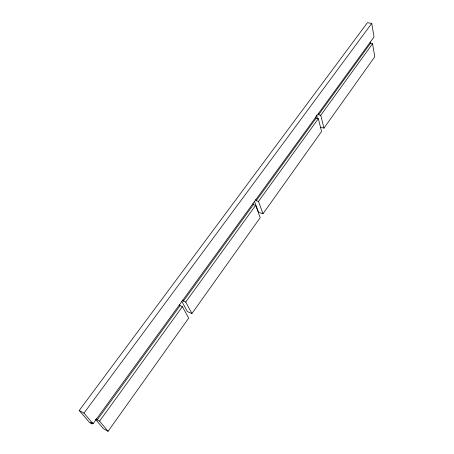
<?xml version="1.0" encoding="UTF-8"?>
<svg xmlns="http://www.w3.org/2000/svg" width="454" height="454" viewBox="0 0 454 454"><rect width="100%" height="100%" fill="white"/><g stroke="black" fill="none" stroke-linecap="round" stroke-linejoin="round"><path stroke-width="0.68" d="M95.442 419.235L103.484 428.735L108.086 431.3L188.694 318.095L182.383 306.66L180.079 305.695L179.461 304.583M181.838 301.462L187.406 311.62L191.94 313.532L260.221 217.636L255.647 205.344L253.394 204.635L252.946 203.443M254.512 201.434L258.559 212.324L262.997 213.743L321.574 131.473L318.322 118.681L316.126 118.159L315.808 116.922M323.969 128.113L374.777 56.75L372.541 43.697L370.413 43.329L318.566 114.794L320.762 115.305L323.969 128.113L320.263 127.216M108.086 431.3L99.568 421.176L182.383 306.66M191.94 313.532L185.714 302.046L255.647 205.344M262.997 213.743L258.485 201.423L318.322 118.681M320.762 115.305L372.541 43.697M99.568 421.176L97.235 419.888L180.079 305.695M185.714 302.046L183.416 301.093L253.394 204.635M258.485 201.423L256.232 200.725L316.126 118.159M91.992 423.9L90.715 422.419L93.059 423.73L374.028 36.961L371.741 23.387L367.422 22.7L79.223 410.512L89.659 422.6L91.992 423.9L92.792 422.805M93.059 423.73L83.962 413.129L371.741 23.387M79.223 410.512L83.962 413.129M96.401 418.9L97.235 419.888M182.803 299.981L183.416 301.093M255.789 199.527L256.232 200.725M316.591 115.089L317.437 118.415M318.254 113.551L318.566 114.794M370.192 42.069L370.413 43.329"/></g></svg>
